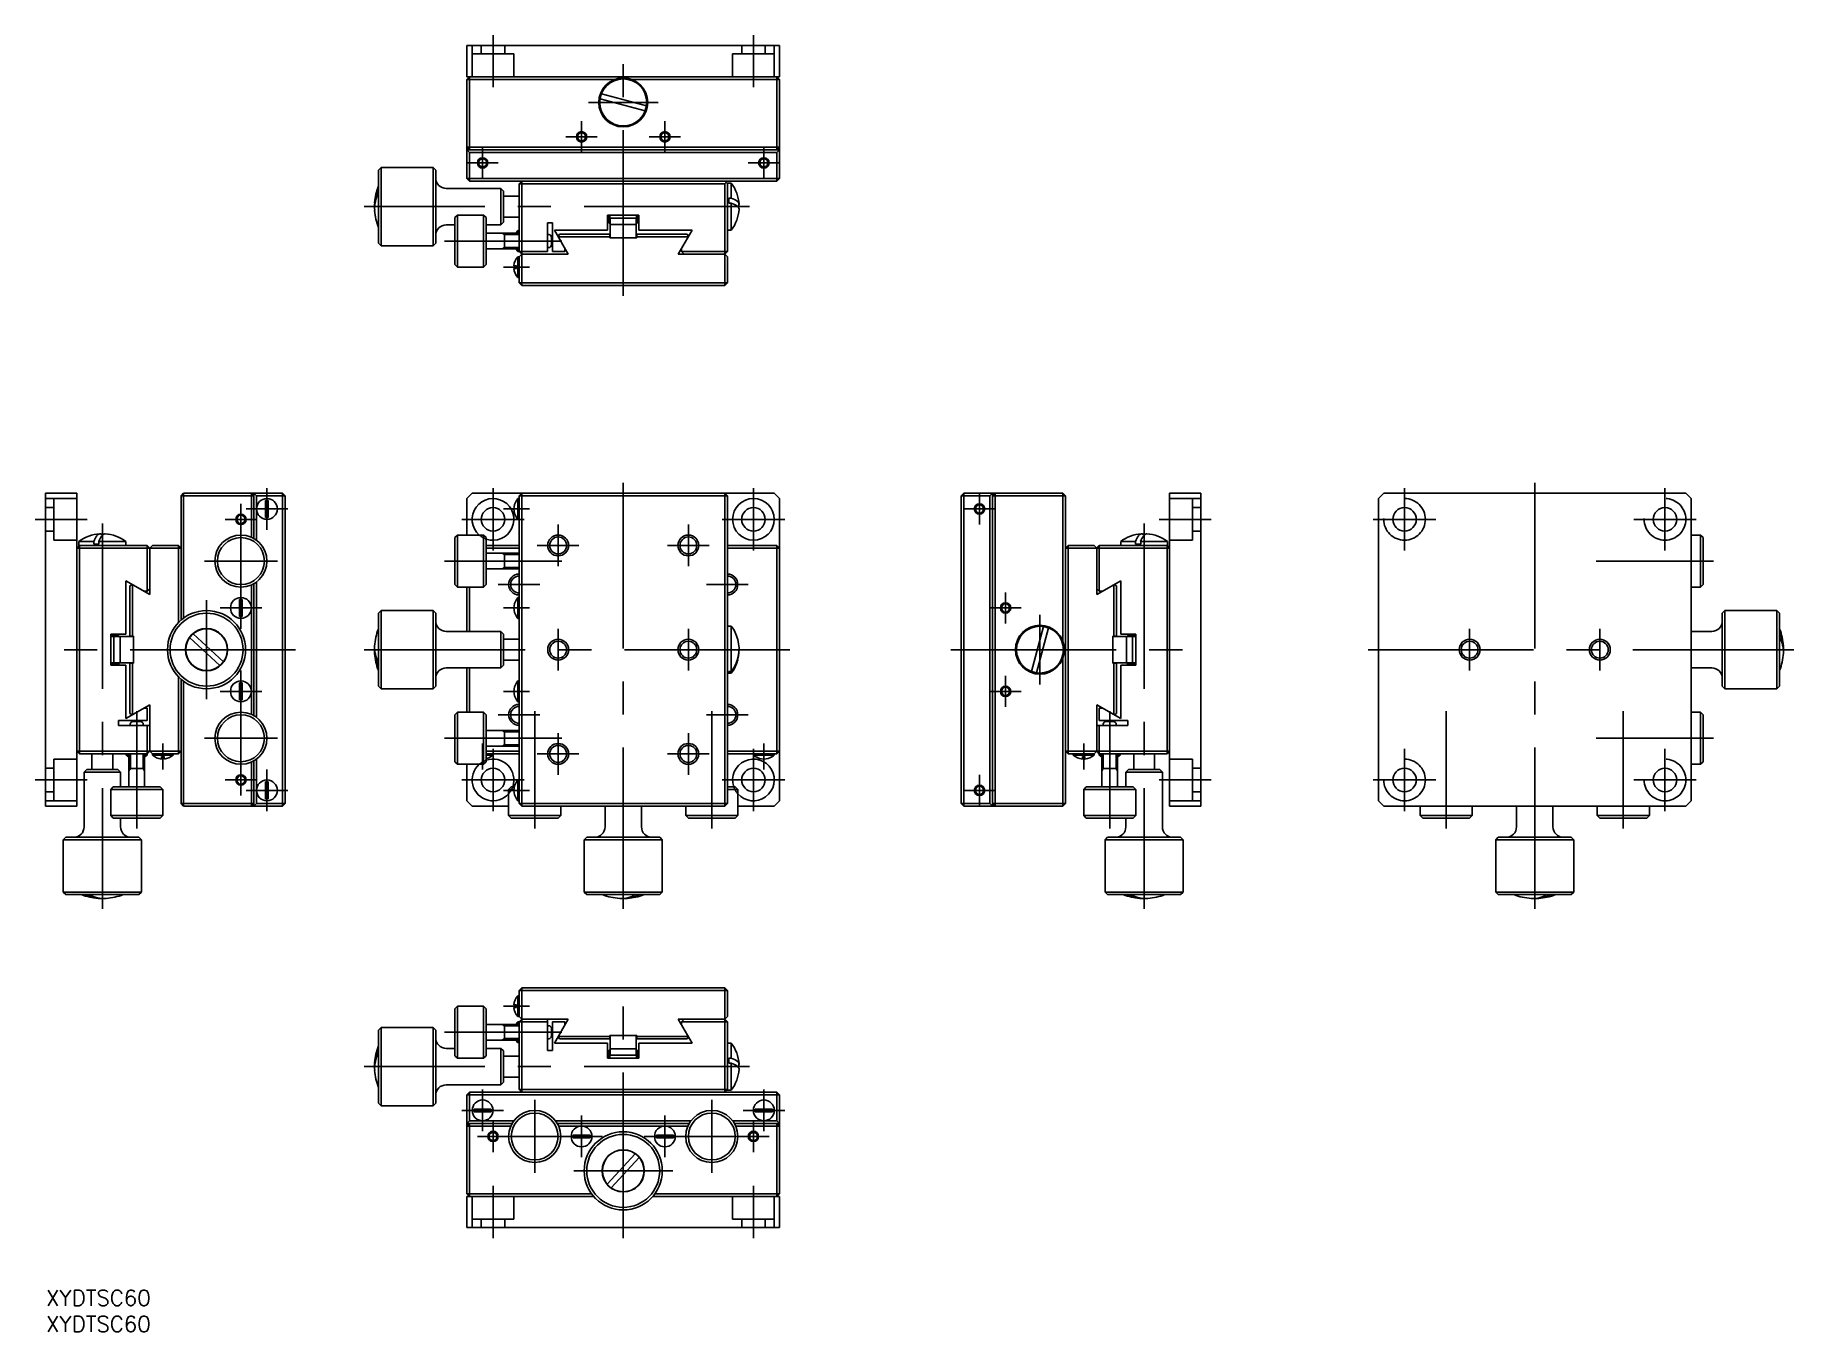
# Model space of a CAD drawing. Extents: x -113 to 225, y -20 to 229.
import ezdxf

# ---------------------------------------------------------------- set-up
doc = ezdxf.new("R2010")
doc.units = 0
doc.linetypes.add('CENTER', pattern=[50.8, 31.75, -6.35, 6.35, -6.35])
doc.linetypes.add('DASHED', pattern=[19.05, 12.7, -6.35])
doc.layers.get('0').update_dxf_attribs({"linetype": 'CONTINUOUS'})
doc.layers.add('CENTER', color=1, linetype='CENTER')
doc.styles.get("Standard").update_dxf_attribs({"font": 'txt.shx', "height": 3, "bigfont": 'bigfont.shx'})

msp = doc.modelspace()

# ---------------------------------------------------------------- linework, layer by layer
at = {"color": 7, "linetype": 'CONTINUOUS'}
for p, q in [((-30, 226.8), (-30, 220.8)), ((-30, 226.8), (30, 226.8)), ((-29, 220.8), (-29, 226.8)), ((29, 226.8), (29, 220.8)), ((30, 220.8), (30, 226.8)), ((-30, 220.8), (30, 220.8)), ((-29.5, 220.8), (-30, 220.3)), ((-30, 220.3), (-1.65, 220.3)), ((-30, 220.3), (-30, 201.3)), ((-29.5, 206.8), (-29.5, 220.8)), ((1.65, 220.3), (30, 220.3)), ((29.5, 220.8), (30, 220.3)), ((29.5, 220.8), (29.5, 206.8)), ((30, 201.3), (30, 220.3)), ((-4.45, 216.56), (4.19, 214.27)), ((4.45, 215.24), (-4.19, 217.53)), ((30, 207.3), (-30, 207.3)), ((-30, 207.3), (-29.5, 206.8)), ((-30, 206.8), (30, 206.8)), ((-29.5, 206.3), (-30, 206.8)), ((-29.5, 200.8), (-29.5, 206.3)), ((-29.5, 206.3), (29.5, 206.3)), ((29.5, 206.8), (30, 207.3)), ((29.5, 206.3), (30, 206.8)), ((29.5, 206.3), (29.5, 200.8)), ((-47, 202.9), (-46.5, 203.4)), ((-47, 188.9), (-47, 202.9)), ((-46.5, 203.4), (-46.5, 188.4)), ((-36.5, 203.4), (-46.5, 203.4)), ((-36.5, 188.4), (-36.5, 203.4)), ((-36, 202.9), (-36.5, 203.4)), ((-36, 202.9), (-36, 188.9)), ((-23.5, 199.4), (-34, 199.4)), ((-29.5, 200.8), (-30, 201.3)), ((30, 201.3), (-30, 201.3)), ((-29.5, 200.8), (29.5, 200.8)), ((-23.5, 192.4), (-23.5, 199.4)), ((-23, 198.9), (-23.5, 199.4)), ((-20, 200.3), (-19.5, 200.8)), ((-20, 200.3), (19.5, 200.3)), ((-20, 200.3), (-20, 187.3)), ((-19.5, 180.8), (-19.5, 200.8)), ((19.5, 200.8), (19.75, 200.55)), ((19.5, 200.3), (19.75, 200.55)), ((19.5, 200.3), (19.5, 180.8)), ((19.75, 200.55), (20, 200.3)), ((19.9, 200.4), (20.75, 200.4)), ((20, 187.3), (20, 200.3)), ((20.75, 197.53), (20.75, 200.4)), ((30, 201.3), (29.5, 200.8)), ((-23, 198.9), (-23, 192.9)), ((-20, 197.9), (-23, 197.9)), ((20.25, 197.53), (20.75, 197.53)), ((20.25, 197.53), (20.25, 196.56)), ((20.75, 196.56), (20.25, 196.56)), ((20.75, 191.4), (20.75, 196.56)), ((-32.3, 193.8), (-31.8, 194.3)), ((-32.3, 184.8), (-32.3, 193.8)), ((-31.8, 194.3), (-31.8, 184.3)), ((-26.8, 194.3), (-31.8, 194.3)), ((-26.8, 184.3), (-26.8, 194.3)), ((-26.3, 193.8), (-26.8, 194.3)), ((-26.3, 193.8), (-26.3, 184.8)), ((-23, 192.9), (-23.5, 192.4)), ((-20, 193.9), (-23, 193.9)), ((-14.56, 187.3), (-14.56, 192.8)), ((-14.56, 192.8), (-13.56, 192.8)), ((-13.56, 192.8), (-13.56, 187.3)), ((-3, 191.4), (-3, 194.3)), ((-3, 194.3), (3, 194.3)), ((-2.75, 192.9), (-3, 192.9)), ((-2.75, 194.3), (-2.75, 192.8)), ((-2.75, 192.8), (-2.55, 192.6)), ((-2.55, 194.3), (-2.55, 192.6)), ((-2.5, 192.6), (-2.55, 192.6)), ((-2.5, 189.9), (-2.5, 193.7)), ((2.5, 193.7), (-2.5, 193.7)), ((-2.5, 192.5), (2.5, 192.5)), ((2.5, 193.7), (2.5, 189.9)), ((2.55, 192.6), (2.5, 192.6)), ((2.55, 194.3), (2.55, 192.6)), ((2.75, 192.8), (2.55, 192.6)), ((2.75, 194.3), (2.75, 192.8)), ((3, 193.9), (2.75, 193.9)), ((3, 194.3), (3, 191.4)), ((-32.3, 192.4), (-34, 192.4)), ((-23.5, 192.4), (-26.3, 192.4)), ((-20, 190.8), (-26.3, 190.8)), ((-22.8, 190.8), (-22.8, 187.8)), ((-20.24, 191.3), (-20.24, 190.8)), ((-20, 191.3), (-20.24, 191.3)), ((-14.3, 190.55), (-14.56, 190.55)), ((-13.8, 190.05), (-13.8, 188.55)), ((-10.56, 186.8), (-13.21, 191.4)), ((-13.21, 191.4), (-3, 191.4)), ((-12.25, 190.6), (-12.5, 190.17)), ((-12.46, 190.1), (-2.6, 190.1)), ((-2.6, 190.6), (-12.25, 190.6)), ((-2.6, 190.1), (-2.6, 190.6)), ((-2.6, 190.1), (-2.6, 189.9)), ((-2.6, 189.9), (2.6, 189.9)), ((2.6, 190.6), (2.6, 190.1)), ((12.25, 190.6), (2.6, 190.6)), ((2.6, 189.9), (2.6, 190.1)), ((2.6, 190.1), (12.46, 190.1)), ((3, 191.4), (13.21, 191.4)), ((13.21, 191.4), (10.56, 186.8)), ((12.25, 190.6), (12.5, 190.17)), ((20, 191.4), (20.75, 191.4)), ((-47, 188.9), (-46.5, 188.4)), ((-36.5, 188.4), (-46.5, 188.4)), ((-36, 188.9), (-36.5, 188.4)), ((-20, 187.8), (-26.3, 187.8)), ((-20.24, 187.8), (-20.24, 187.3)), ((-14.56, 187.3), (-20.24, 187.3)), ((-20.24, 186.3), (-20.24, 182.3)), ((-20, 186.3), (-20.24, 186.3)), ((-20, 187.3), (-19.5, 186.8)), ((-19.5, 186.8), (-20, 186.3)), ((-20, 186.3), (-20, 181.3)), ((-19.5, 186.8), (-10.56, 186.8)), ((-14.3, 188.05), (-14.56, 188.05)), ((-11.2, 187.3), (-13.56, 187.3)), ((-11.2, 187.3), (-11.2, 187.92)), ((10.56, 186.8), (19.5, 186.8)), ((11.2, 187.92), (11.2, 187.3)), ((19.5, 187.3), (11.2, 187.3)), ((11.2, 187.3), (11.7, 186.8)), ((19.5, 187.3), (20, 187.3)), ((19.5, 186.8), (20, 187.3)), ((20, 186.3), (19.5, 186.8)), ((20, 181.3), (20, 186.3)), ((-32.3, 184.8), (-31.8, 184.3)), ((-26.8, 184.3), (-31.8, 184.3)), ((-26.3, 184.8), (-26.8, 184.3)), ((-20.5, 184.55), (-20.99, 184.55)), ((-20.99, 184.05), (-20.5, 184.05)), ((-20.5, 184.05), (-20.5, 184.55)), ((-20, 182.3), (-20.24, 182.3)), ((-19.5, 180.8), (-20, 181.3)), ((20, 181.3), (-20, 181.3)), ((-19.5, 180.8), (19.5, 180.8)), ((19.5, 180.8), (20, 181.3)), ((-104.9, 140.9), (-110.9, 140.9)), ((-110.9, 80.9), (-110.9, 140.9)), ((-110.9, 139.9), (-104.9, 139.9)), ((-104.9, 80.9), (-104.9, 140.9)), ((-84.9, 140.4), (-84.4, 140.9)), ((-84.9, 140.4), (-84.9, 116.58)), ((-84.9, 140.4), (-70.9, 140.4)), ((-84.4, 116.97), (-84.4, 140.9)), ((-65.4, 140.9), (-84.4, 140.9)), ((-71.4, 140.9), (-70.9, 140.4)), ((-71.4, 140.9), (-71.4, 132.48)), ((-70.9, 132.23), (-70.9, 140.9)), ((-70.9, 140.9), (-70.4, 140.4)), ((-70.4, 140.4), (-64.9, 140.4)), ((-70.4, 131.9), (-70.4, 140.4)), ((-68.65, 139.54), (-68.65, 136.26)), ((-68.15, 136.26), (-68.15, 139.54)), ((-65.4, 140.9), (-65.4, 80.9)), ((-64.9, 140.4), (-65.4, 140.9)), ((-64.9, 81.4), (-64.9, 140.4)), ((-30, 139.9), (-29, 140.9)), ((-30, 132.9), (-30, 139.9)), ((-29, 140.9), (29, 140.9)), ((-20.5, 139.54), (-20.5, 139.56)), ((-20.24, 139.9), (-20.24, 135.9)), ((-20, 139.9), (-20.24, 139.9)), ((-19.5, 140.9), (-20, 140.4)), ((-20, 140.4), (-20, 81.4)), ((-20, 140.4), (20, 140.4)), ((-19.5, 80.9), (-19.5, 140.9)), ((19.5, 140.9), (19.5, 80.9)), ((20, 140.4), (19.5, 140.9)), ((20, 81.4), (20, 140.4)), ((29, 140.9), (30, 139.9)), ((30, 139.9), (30, 81.9)), ((64.9, 140.4), (65.4, 140.9)), ((64.9, 140.4), (64.9, 81.4)), ((64.9, 140.4), (70.4, 140.4)), ((84.4, 140.9), (65.4, 140.9)), ((65.4, 80.9), (65.4, 140.9)), ((70.4, 140.4), (70.9, 140.9)), ((70.4, 140.4), (70.4, 81.4)), ((71.4, 140.9), (70.9, 140.4)), ((70.9, 140.9), (70.9, 80.9)), ((70.9, 140.4), (84.9, 140.4)), ((71.4, 80.9), (71.4, 140.9)), ((84.4, 140.9), (84.9, 140.4)), ((84.4, 140.9), (84.4, 112.55)), ((84.9, 81.4), (84.9, 140.4)), ((110.9, 140.9), (104.9, 140.9)), ((104.9, 140.9), (104.9, 80.9)), ((104.9, 139.9), (110.9, 139.9)), ((110.9, 140.9), (110.9, 80.9)), ((145, 139.9), (146, 140.9)), ((145, 139.9), (145, 81.9)), ((204, 140.9), (146, 140.9)), ((204, 140.9), (205, 139.9)), ((205, 81.9), (205, 139.9)), ((-20.5, 136.24), (-20.5, 136.26)), ((-20, 135.9), (-20.24, 135.9)), ((-32.3, 132.4), (-31.8, 132.9)), ((-32.3, 123.4), (-32.3, 132.4)), ((-31.8, 132.9), (-31.8, 122.9)), ((-26.8, 132.9), (-31.8, 132.9)), ((-26.8, 122.9), (-26.8, 132.9)), ((-26.3, 132.4), (-26.8, 132.9)), ((-26.3, 132.4), (-26.3, 123.4)), ((205, 132.9), (206.8, 132.9)), ((206.8, 122.9), (206.8, 132.9)), ((207.3, 132.4), (206.8, 132.9)), ((207.3, 132.4), (207.3, 123.4)), ((-104.9, 130.4), (-104.4, 130.9)), ((-104.9, 130.4), (-84.9, 130.4)), ((-101.63, 131.65), (-104.5, 131.65)), ((-104.5, 130.8), (-104.5, 131.65)), ((-104.4, 90.9), (-104.4, 130.9)), ((-91.4, 130.9), (-104.4, 130.9)), ((-101.63, 131.15), (-101.63, 131.65)), ((-101.63, 131.15), (-100.66, 131.15)), ((-100.66, 131.65), (-100.66, 131.15)), ((-95.5, 131.65), (-100.66, 131.65)), ((-95.5, 130.9), (-95.5, 131.65)), ((-91.4, 130.9), (-91.4, 122.1)), ((-90.9, 130.4), (-91.4, 130.9)), ((-90.4, 130.9), (-90.9, 130.4)), ((-90.9, 121.46), (-90.9, 130.4)), ((-85.4, 130.9), (-90.4, 130.9)), ((-84.9, 130.4), (-85.4, 130.9)), ((-85.4, 130.9), (-85.4, 116.1)), ((-20, 130.9), (-26.3, 130.9)), ((-26.3, 130.4), (-20, 130.4)), ((-20, 129.4), (-26.3, 129.4)), ((-22.8, 129.4), (-22.8, 126.4)), ((29.5, 130.9), (20, 130.9)), ((20, 130.4), (30, 130.4)), ((29.5, 130.9), (29.5, 90.9)), ((30, 130.4), (29.5, 130.9)), ((84.9, 130.4), (85.4, 130.9)), ((84.9, 130.4), (104.9, 130.4)), ((85.4, 90.9), (85.4, 130.9)), ((90.4, 130.9), (85.4, 130.9)), ((90.4, 130.9), (90.9, 130.4)), ((90.9, 130.4), (91.4, 130.9)), ((90.9, 130.4), (90.9, 121.46)), ((91.4, 122.1), (91.4, 130.9)), ((104.4, 130.9), (91.4, 130.9)), ((98.37, 131.65), (95.5, 131.65)), ((95.5, 130.9), (95.5, 131.65)), ((98.37, 131.15), (98.37, 131.65)), ((98.37, 131.15), (99.34, 131.15)), ((99.34, 131.65), (99.34, 131.15)), ((104.5, 131.65), (99.34, 131.65)), ((104.9, 130.4), (104.4, 130.9)), ((104.4, 130.9), (104.4, 90.9)), ((104.5, 130.8), (104.5, 131.65)), ((-20, 126.4), (-26.3, 126.4)), ((-95.5, 113.9), (-95.5, 124.11)), ((-95.5, 124.11), (-90.9, 121.46)), ((-94.7, 123.15), (-94.27, 123.4)), ((-94.7, 123.15), (-94.7, 113.5)), ((-94.2, 113.5), (-94.2, 123.36)), ((-92.02, 122.1), (-91.4, 122.1)), ((-91.4, 122.1), (-90.9, 122.6)), ((-71.4, 123.32), (-71.4, 98.48)), ((-70.9, 98.23), (-70.9, 123.57)), ((-70.4, 97.9), (-70.4, 123.9)), ((-32.3, 123.4), (-31.8, 122.9)), ((-26.8, 122.9), (-31.8, 122.9)), ((-30, 122.9), (-30, 114.4)), ((-29.5, 114.4), (-29.5, 122.9)), ((-26.3, 123.4), (-26.8, 122.9)), ((90.9, 121.46), (95.5, 124.11)), ((90.9, 122.6), (91.4, 122.1)), ((92.02, 122.1), (91.4, 122.1)), ((94.2, 123.36), (94.2, 113.5)), ((94.7, 123.15), (94.27, 123.4)), ((94.7, 113.5), (94.7, 123.15)), ((95.5, 124.11), (95.5, 113.9)), ((205, 122.9), (206.8, 122.9)), ((207.3, 123.4), (206.8, 122.9)), ((-73.65, 120.54), (-73.65, 117.26)), ((-73.15, 117.26), (-73.15, 120.54)), ((-47, 117.9), (-46.5, 118.4)), ((-46.5, 118.4), (-46.5, 103.4)), ((-36.5, 118.4), (-46.5, 118.4)), ((-36.5, 103.4), (-36.5, 118.4)), ((-36, 117.9), (-36.5, 118.4)), ((-20.5, 120.54), (-20.5, 120.56)), ((-20.24, 120.9), (-20.24, 116.9)), ((-20, 120.9), (-20.24, 120.9)), ((211, 117.9), (211.5, 118.4)), ((211.5, 118.4), (211.5, 103.4)), ((211.5, 118.4), (221.5, 118.4)), ((221.5, 103.4), (221.5, 118.4)), ((222, 117.9), (221.5, 118.4)), ((-47, 103.9), (-47, 117.9)), ((-36, 117.9), (-36, 103.9)), ((-20.5, 117.24), (-20.5, 117.26)), ((-20, 116.9), (-20.24, 116.9)), ((20, 115.4), (20.75, 115.4)), ((20.75, 106.71), (20.75, 115.4)), ((80.66, 115.35), (78.37, 106.71)), ((79.34, 106.45), (81.63, 115.09)), ((211, 103.9), (211, 117.9)), ((222, 117.9), (222, 103.9)), ((-98.4, 107.9), (-98.4, 113.9)), ((-98.4, 113.9), (-95.5, 113.9)), ((-98.4, 113.65), (-96.9, 113.65)), ((-98.4, 113.45), (-96.7, 113.45)), ((-98, 113.9), (-98, 113.65)), ((-97.8, 113.4), (-94, 113.4)), ((-97.8, 113.4), (-97.8, 108.4)), ((-96.9, 113.65), (-96.7, 113.45)), ((-96.7, 113.45), (-96.7, 113.4)), ((-96.6, 108.4), (-96.6, 113.4)), ((-94.7, 113.5), (-94, 113.5)), ((-94, 108.3), (-94, 113.5)), ((-83.26, 113.22), (-77.42, 107.84)), ((-76.74, 108.58), (-82.58, 113.96)), ((-23.5, 114.4), (-34, 114.4)), ((-23.5, 107.4), (-23.5, 114.4)), ((-23, 113.9), (-23.5, 114.4)), ((-23, 113.9), (-23, 107.9)), ((-20, 112.9), (-23, 112.9)), ((94, 113.5), (94, 108.3)), ((94, 113.5), (94.7, 113.5)), ((94, 113.4), (97.8, 113.4)), ((95.5, 113.9), (98.4, 113.9)), ((96.6, 113.4), (96.6, 108.4)), ((96.9, 113.65), (96.7, 113.45)), ((96.7, 113.45), (98.4, 113.45)), ((96.7, 113.45), (96.7, 113.4)), ((96.9, 113.65), (98.4, 113.65)), ((97.8, 108.4), (97.8, 113.4)), ((98, 113.9), (98, 113.65)), ((98.4, 107.9), (98.4, 113.9)), ((205, 114.4), (209, 114.4)), ((-98.4, 108.35), (-96.7, 108.35)), ((-98.4, 108.15), (-96.9, 108.15)), ((-94, 108.4), (-97.8, 108.4)), ((-97, 108.15), (-97, 107.9)), ((-96.9, 108.15), (-96.7, 108.35)), ((-96.7, 108.4), (-96.7, 108.35)), ((-94, 108.3), (-94.7, 108.3)), ((-94.7, 108.3), (-94.7, 98.65)), ((-94.2, 98.44), (-94.2, 108.3)), ((-20, 108.9), (-23, 108.9)), ((84.4, 109.25), (84.4, 80.9)), ((97.8, 108.4), (94, 108.4)), ((94.7, 108.3), (94, 108.3)), ((94.2, 108.3), (94.2, 98.44)), ((94.7, 98.65), (94.7, 108.3)), ((96.7, 108.4), (96.7, 108.35)), ((96.7, 108.35), (98.4, 108.35)), ((96.9, 108.15), (96.7, 108.35)), ((96.9, 108.15), (98.4, 108.15)), ((97, 108.15), (97, 107.9)), ((-95.5, 107.9), (-98.4, 107.9)), ((-95.5, 97.69), (-95.5, 107.9)), ((-85.4, 105.7), (-85.4, 90.9)), ((-84.9, 105.22), (-84.9, 81.4)), ((-84.4, 80.9), (-84.4, 104.83)), ((-23.5, 107.4), (-34, 107.4)), ((-30, 107.4), (-30, 98.9)), ((-29.5, 98.9), (-29.5, 107.4)), ((-23, 107.9), (-23.5, 107.4)), ((-20.24, 104.9), (-20.24, 100.9)), ((-20, 104.9), (-20.24, 104.9)), ((20, 106.4), (20.75, 106.4)), ((20.25, 106.71), (20.25, 106.45)), ((20.25, 106.71), (20.75, 106.71)), ((20.75, 106.45), (20.25, 106.45)), ((20.75, 106.4), (20.75, 106.45)), ((95.5, 107.9), (98.4, 107.9)), ((95.5, 107.9), (95.5, 97.69)), ((205, 107.4), (209, 107.4)), ((-73.65, 104.54), (-73.65, 101.26)), ((-73.15, 101.26), (-73.15, 104.54)), ((-47, 103.9), (-46.5, 103.4)), ((-36.5, 103.4), (-46.5, 103.4)), ((-36, 103.9), (-36.5, 103.4)), ((-20.5, 104.54), (-20.5, 104.56)), ((211, 103.9), (211.5, 103.4)), ((211.5, 103.4), (221.5, 103.4)), ((222, 103.9), (221.5, 103.4)), ((-90.9, 100.34), (-95.5, 97.69)), ((-94.7, 98.65), (-94.27, 98.4)), ((-91.4, 99.7), (-92.02, 99.7)), ((-91.4, 99.7), (-91.4, 97.34)), ((-90.9, 91.4), (-90.9, 100.34)), ((-32.3, 98.4), (-31.8, 98.9)), ((-32.3, 89.4), (-32.3, 98.4)), ((-31.8, 98.9), (-31.8, 88.9)), ((-26.8, 98.9), (-31.8, 98.9)), ((-26.8, 88.9), (-26.8, 98.9)), ((-26.3, 98.4), (-26.8, 98.9)), ((-26.3, 98.4), (-26.3, 89.4)), ((-20.5, 101.24), (-20.5, 101.26)), ((-20, 100.9), (-20.24, 100.9)), ((90.9, 100.34), (90.9, 91.4)), ((95.5, 97.69), (90.9, 100.34)), ((91.4, 99.7), (92.02, 99.7)), ((91.4, 97.34), (91.4, 99.7)), ((94.7, 98.65), (94.27, 98.4)), ((205, 98.9), (206.8, 98.9)), ((206.8, 88.9), (206.8, 98.9)), ((207.3, 98.4), (206.8, 98.9)), ((207.3, 98.4), (207.3, 89.4)), ((-96.9, 96.34), (-96.9, 97.34)), ((-96.9, 97.34), (-91.4, 97.34)), ((-90.9, 96.34), (-96.9, 96.34)), ((-94.65, 96.6), (-94.65, 96.34)), ((-94.15, 97.1), (-92.65, 97.1)), ((-92.15, 96.6), (-92.15, 96.34)), ((-91.4, 96.34), (-91.4, 90.66)), ((-20, 95.4), (-26.3, 95.4)), ((-22.8, 95.4), (-22.8, 92.4)), ((96.9, 96.34), (90.9, 96.34)), ((91.4, 97.34), (96.9, 97.34)), ((91.4, 90.66), (91.4, 96.34)), ((92.15, 96.6), (92.15, 96.34)), ((92.65, 97.1), (94.15, 97.1)), ((94.65, 96.6), (94.65, 96.34)), ((96.9, 97.34), (96.9, 96.34)), ((-104.4, 90.9), (-104.9, 91.4)), ((-84.9, 91.4), (-104.9, 91.4)), ((-91.4, 90.9), (-90.9, 91.4)), ((-90.9, 91.4), (-90.4, 90.9)), ((-84.9, 91.4), (-85.4, 90.9)), ((-20, 92.4), (-26.3, 92.4)), ((-20, 91.4), (-26.3, 91.4)), ((30, 91.4), (20, 91.4)), ((29.5, 90.9), (30, 91.4)), ((104.9, 91.4), (84.9, 91.4)), ((85.4, 90.9), (84.9, 91.4)), ((90.9, 91.4), (90.4, 90.9)), ((91.4, 90.9), (90.9, 91.4)), ((104.9, 91.4), (104.4, 90.9)), ((-104.4, 90.9), (-91.4, 90.9)), ((-103, 87.9), (-103.5, 87.4)), ((-103, 87.9), (-97, 87.9)), ((-102, 90.9), (-102, 87.9)), ((-98, 90.9), (-98, 87.9)), ((-97, 87.9), (-96.5, 87.4)), ((-95.4, 90.9), (-95.4, 90.66)), ((-95.4, 90.66), (-94.9, 90.66)), ((-94.9, 90.9), (-94.9, 84.6)), ((-94.9, 88.1), (-91.9, 88.1)), ((-91.9, 90.9), (-91.9, 84.6)), ((-91.9, 90.66), (-91.4, 90.66)), ((-90.4, 90.9), (-85.4, 90.9)), ((-90.4, 90.9), (-90.4, 90.66)), ((-90.4, 90.66), (-86.4, 90.66)), ((-88.65, 90.4), (-88.65, 89.91)), ((-88.15, 90.4), (-88.65, 90.4)), ((-88.15, 89.91), (-88.15, 90.4)), ((-86.4, 90.9), (-86.4, 90.66)), ((-71.4, 89.32), (-71.4, 80.9)), ((-70.9, 80.9), (-70.9, 89.57)), ((-70.4, 81.4), (-70.4, 89.9)), ((-32.3, 89.4), (-31.8, 88.9)), ((-26.8, 88.9), (-31.8, 88.9)), ((-30, 81.9), (-30, 88.9)), ((-26.3, 89.4), (-26.8, 88.9)), ((-26.3, 90.9), (-20, 90.9)), ((-26.3, 90.66), (-25, 90.66)), ((-25.34, 90.4), (-25.36, 90.4)), ((-25, 90.9), (-25, 90.66)), ((20, 90.9), (29.5, 90.9)), ((25, 90.9), (25, 90.66)), ((25, 90.66), (29, 90.66)), ((25.36, 90.4), (25.34, 90.4)), ((28.66, 90.4), (28.64, 90.4)), ((29, 90.9), (29, 90.66)), ((85.4, 90.9), (90.4, 90.9)), ((86.4, 90.9), (86.4, 90.66)), ((86.4, 90.66), (90.4, 90.66)), ((88.15, 90.4), (88.15, 89.91)), ((88.65, 90.4), (88.15, 90.4)), ((88.65, 89.91), (88.65, 90.4)), ((90.4, 90.9), (90.4, 90.66)), ((91.4, 90.9), (104.4, 90.9)), ((91.4, 90.66), (91.9, 90.66)), ((91.9, 90.9), (91.9, 84.6)), ((91.9, 88.1), (94.9, 88.1)), ((94.9, 90.9), (94.9, 84.6)), ((94.9, 90.66), (95.4, 90.66)), ((95.4, 90.9), (95.4, 90.66)), ((97, 87.9), (96.5, 87.4)), ((97, 87.9), (103, 87.9)), ((98, 90.9), (98, 87.9)), ((102, 90.9), (102, 87.9)), ((103, 87.9), (103.5, 87.4)), ((205, 88.9), (206.8, 88.9)), ((207.3, 89.4), (206.8, 88.9)), ((-96.5, 87.4), (-103.5, 87.4)), ((-103.5, 87.4), (-103.5, 76.9)), ((-97.9, 84.6), (-98.4, 84.1)), ((-97.9, 84.6), (-88.9, 84.6)), ((-96.5, 87.4), (-96.5, 84.6)), ((-88.9, 84.6), (-88.4, 84.1)), ((-68.65, 85.54), (-68.65, 82.26)), ((-68.15, 82.26), (-68.15, 85.54)), ((-21.5, 84.6), (-22, 84.1)), ((-21.5, 84.6), (-20.91, 84.6)), ((-20.5, 85.54), (-20.5, 85.56)), ((-20.24, 85.9), (-20.24, 81.9)), ((-20, 85.9), (-20.24, 85.9)), ((20, 84.6), (21.5, 84.6)), ((21.5, 84.6), (22, 84.1)), ((88.9, 84.6), (88.4, 84.1)), ((88.9, 84.6), (97.9, 84.6)), ((103.5, 87.4), (96.5, 87.4)), ((96.5, 87.4), (96.5, 84.6)), ((97.9, 84.6), (98.4, 84.1)), ((103.5, 87.4), (103.5, 76.9)), ((-104.9, 81.9), (-110.9, 81.9)), ((-88.4, 84.1), (-98.4, 84.1)), ((-98.4, 84.1), (-98.4, 79.1)), ((-88.4, 84.1), (-88.4, 79.1)), ((-84.9, 81.4), (-84.4, 80.9)), ((-70.9, 81.4), (-84.9, 81.4)), ((-71.4, 80.9), (-70.9, 81.4)), ((-70.9, 80.9), (-70.4, 81.4)), ((-64.9, 81.4), (-70.4, 81.4)), ((-65.4, 80.9), (-64.9, 81.4)), ((-29, 80.9), (-30, 81.9)), ((-20.98, 84.1), (-22, 84.1)), ((-22, 84.1), (-22, 79.1)), ((-20.5, 82.24), (-20.5, 82.26)), ((-20, 81.9), (-20.24, 81.9)), ((20, 81.4), (-20, 81.4)), ((-20, 81.4), (-19.5, 80.9)), ((19.5, 80.9), (20, 81.4)), ((22, 84.1), (20, 84.1)), ((22, 84.1), (22, 79.1)), ((30, 81.9), (29, 80.9)), ((64.9, 81.4), (65.4, 80.9)), ((70.4, 81.4), (64.9, 81.4)), ((70.4, 81.4), (70.9, 80.9)), ((84.9, 81.4), (70.9, 81.4)), ((70.9, 81.4), (71.4, 80.9)), ((84.9, 81.4), (84.4, 80.9)), ((98.4, 84.1), (88.4, 84.1)), ((88.4, 84.1), (88.4, 79.1)), ((98.4, 84.1), (98.4, 79.1)), ((110.9, 81.9), (104.9, 81.9)), ((146, 80.9), (145, 81.9)), ((205, 81.9), (204, 80.9)), ((-110.9, 80.9), (-104.9, 80.9)), ((-98.4, 79.1), (-88.4, 79.1)), ((-97.9, 78.6), (-98.4, 79.1)), ((-88.9, 78.6), (-97.9, 78.6)), ((-96.5, 78.6), (-96.5, 76.9)), ((-88.9, 78.6), (-88.4, 79.1)), ((-84.4, 80.9), (-65.4, 80.9)), ((-22, 80.9), (-29, 80.9)), ((-22, 79.1), (-12, 79.1)), ((-21.5, 78.6), (-22, 79.1)), ((-12.5, 78.6), (-21.5, 78.6)), ((-19.5, 80.9), (19.5, 80.9)), ((-12.5, 78.6), (-12, 79.1)), ((-12, 80.9), (-12, 79.1)), ((-3.5, 80.9), (-3.5, 76.9)), ((3.5, 80.9), (3.5, 76.9)), ((12, 80.9), (12, 79.1)), ((12, 79.1), (22, 79.1)), ((12.5, 78.6), (12, 79.1)), ((21.5, 78.6), (12.5, 78.6)), ((21.5, 78.6), (22, 79.1)), ((29, 80.9), (22, 80.9)), ((65.4, 80.9), (84.4, 80.9)), ((88.4, 79.1), (98.4, 79.1)), ((88.9, 78.6), (88.4, 79.1)), ((97.9, 78.6), (88.9, 78.6)), ((96.5, 78.6), (96.5, 76.9)), ((97.9, 78.6), (98.4, 79.1)), ((104.9, 80.9), (110.9, 80.9)), ((146, 80.9), (204, 80.9)), ((153, 80.9), (153, 79.1)), ((153, 79.1), (163, 79.1)), ((153.5, 78.6), (153, 79.1)), ((162.5, 78.6), (153.5, 78.6)), ((162.5, 78.6), (163, 79.1)), ((163, 80.9), (163, 79.1)), ((171.5, 80.9), (171.5, 76.9)), ((178.5, 80.9), (178.5, 76.9)), ((187, 80.9), (187, 79.1)), ((187, 79.1), (197, 79.1)), ((187.5, 78.6), (187, 79.1)), ((196.5, 78.6), (187.5, 78.6)), ((196.5, 78.6), (197, 79.1)), ((197, 80.9), (197, 79.1)), ((-107, 74.9), (-107.5, 74.4)), ((-92.5, 74.4), (-107.5, 74.4)), ((-107.5, 74.4), (-107.5, 64.4)), ((-107, 74.9), (-93, 74.9)), ((-93, 74.9), (-92.5, 74.4)), ((-92.5, 74.4), (-92.5, 64.4)), ((-7, 74.9), (-7.5, 74.4)), ((7.5, 74.4), (-7.5, 74.4)), ((-7.5, 74.4), (-7.5, 64.4)), ((-7, 74.9), (7, 74.9)), ((7, 74.9), (7.5, 74.4)), ((7.5, 74.4), (7.5, 64.4)), ((93, 74.9), (92.5, 74.4)), ((107.5, 74.4), (92.5, 74.4)), ((92.5, 74.4), (92.5, 64.4)), ((93, 74.9), (107, 74.9)), ((107, 74.9), (107.5, 74.4)), ((107.5, 74.4), (107.5, 64.4)), ((168, 74.9), (167.5, 74.4)), ((182.5, 74.4), (167.5, 74.4)), ((167.5, 74.4), (167.5, 64.4)), ((168, 74.9), (182, 74.9)), ((182, 74.9), (182.5, 74.4)), ((182.5, 74.4), (182.5, 64.4)), ((-107.5, 64.4), (-92.5, 64.4)), ((-107, 63.9), (-107.5, 64.4)), ((-93, 63.9), (-92.5, 64.4)), ((-7.5, 64.4), (7.5, 64.4)), ((-7, 63.9), (-7.5, 64.4)), ((7, 63.9), (7.5, 64.4)), ((92.5, 64.4), (107.5, 64.4)), ((93, 63.9), (92.5, 64.4)), ((107, 63.9), (107.5, 64.4)), ((167.5, 64.4), (182.5, 64.4)), ((168, 63.9), (167.5, 64.4)), ((182, 63.9), (182.5, 64.4)), ((-93, 63.9), (-107, 63.9)), ((7, 63.9), (-7, 63.9)), ((107, 63.9), (93, 63.9)), ((182, 63.9), (168, 63.9)), ((-20.24, 44.5), (-20.24, 40.5)), ((-20, 44.5), (-20.24, 44.5)), ((-20, 45.5), (-19.5, 46)), ((-20, 45.5), (20, 45.5)), ((-20, 45.5), (-20, 40.5)), ((-19.5, 26), (-19.5, 46)), ((19.5, 46), (-19.5, 46)), ((19.5, 46), (19.5, 26)), ((19.5, 46), (20, 45.5)), ((20, 40.5), (20, 45.5)), ((-32.3, 42), (-31.8, 42.5)), ((-32.3, 33), (-32.3, 42)), ((-31.8, 42.5), (-31.8, 32.5)), ((-26.8, 42.5), (-31.8, 42.5)), ((-26.8, 32.5), (-26.8, 42.5)), ((-26.3, 42), (-26.8, 42.5)), ((-26.3, 42), (-26.3, 33)), ((-20.5, 42.75), (-20.99, 42.75)), ((-20.99, 42.25), (-20.5, 42.25)), ((-20.5, 42.25), (-20.5, 42.75)), ((-47, 37.9), (-46.5, 38.4)), ((-47, 23.9), (-47, 37.9)), ((-46.5, 38.4), (-46.5, 23.4)), ((-36.5, 38.4), (-46.5, 38.4)), ((-36.5, 23.4), (-36.5, 38.4)), ((-36, 37.9), (-36.5, 38.4)), ((-36, 37.9), (-36, 23.9)), ((-20, 39), (-26.3, 39)), ((-22.8, 39), (-22.8, 36)), ((-20, 40.5), (-20.24, 40.5)), ((-20.24, 39.5), (-14.56, 39.5)), ((-20.24, 39.5), (-20.24, 39)), ((-19.5, 40), (-20, 40.5)), ((-20, 39.5), (-19.5, 40)), ((-20, 39.5), (-20, 26.5)), ((-10.56, 40), (-19.5, 40)), ((-14.56, 34), (-14.56, 40)), ((-14.3, 38.75), (-14.56, 38.75)), ((-13.8, 38.25), (-13.8, 36.75)), ((-13.56, 39.5), (-11.2, 39.5)), ((-13.56, 39.5), (-13.56, 34)), ((-13.21, 35.4), (-10.56, 40)), ((-11.2, 39.5), (-11.2, 38.88)), ((10.56, 40), (13.21, 35.4)), ((19.5, 40), (10.56, 40)), ((11.7, 40), (11.2, 39.5)), ((11.2, 39.5), (20, 39.5)), ((11.2, 38.88), (11.2, 39.5)), ((20, 40.5), (19.5, 40)), ((19.5, 40), (20, 39.5)), ((20, 26.5), (20, 39.5)), ((-32.3, 34.4), (-34, 34.4)), ((-20, 36), (-26.3, 36)), ((-23.5, 34.4), (-26.3, 34.4)), ((-23.5, 27.4), (-23.5, 34.4)), ((-23, 33.9), (-23.5, 34.4)), ((-23, 33.9), (-23, 27.9)), ((-20.24, 36), (-20.24, 35.5)), ((-20, 35.5), (-20.24, 35.5)), ((-14.3, 36.25), (-14.56, 36.25)), ((-13.56, 34), (-14.56, 34)), ((-3, 35.4), (-13.21, 35.4)), ((-12.25, 36.2), (-12.5, 36.63)), ((-2.6, 36.7), (-12.46, 36.7)), ((-12.25, 36.2), (-2.6, 36.2)), ((-3, 35.4), (-3, 32.5)), ((-2.75, 33.9), (-3, 33.9)), ((-2.75, 34), (-2.55, 34.2)), ((-2.75, 34), (-2.75, 32.5)), ((2.6, 36.9), (-2.6, 36.9)), ((-2.6, 36.2), (-2.6, 36.9)), ((-2.55, 34.2), (-2.55, 32.5)), ((-2.5, 34.2), (-2.55, 34.2)), ((-2.5, 33.1), (-2.5, 36.9)), ((2.5, 34.3), (-2.5, 34.3)), ((2.5, 36.9), (2.5, 33.1)), ((2.55, 34.2), (2.5, 34.2)), ((2.55, 34.2), (2.55, 32.5)), ((2.75, 34), (2.55, 34.2)), ((2.6, 36.9), (2.6, 36.2)), ((12.46, 36.7), (2.6, 36.7)), ((2.6, 36.2), (12.25, 36.2)), ((2.75, 34), (2.75, 32.5)), ((3, 35.4), (3, 32.5)), ((13.21, 35.4), (3, 35.4)), ((12.25, 36.2), (12.5, 36.63)), ((20, 35.4), (20.75, 35.4)), ((20.75, 32.53), (20.75, 35.4)), ((-32.3, 33), (-31.8, 32.5)), ((-26.8, 32.5), (-31.8, 32.5)), ((-26.3, 33), (-26.8, 32.5)), ((-20, 32.9), (-23, 32.9)), ((-3, 32.5), (3, 32.5)), ((-2.5, 33.1), (2.5, 33.1)), ((3, 32.9), (2.75, 32.9)), ((20.25, 32.53), (20.25, 31.56)), ((20.25, 32.53), (20.75, 32.53)), ((20.75, 31.56), (20.25, 31.56)), ((20.75, 26.4), (20.75, 31.56)), ((-23.5, 27.4), (-34, 27.4)), ((-23, 27.9), (-23.5, 27.4)), ((-20, 28.9), (-23, 28.9)), ((-47, 23.9), (-46.5, 23.4)), ((-36, 23.9), (-36.5, 23.4)), ((-29.5, 26), (-30, 25.5)), ((-30, 25.5), (-30, 6.5)), ((-30, 25.5), (30, 25.5)), ((29.5, 26), (-29.5, 26)), ((-29.5, 20.5), (-29.5, 26)), ((-19.5, 26), (-20, 26.5)), ((20, 26.5), (-20, 26.5)), ((20, 26.5), (19.5, 26)), ((19.9, 26.4), (20.75, 26.4)), ((30, 25.5), (29.5, 26)), ((29.5, 26), (29.5, 20.5)), ((30, 6.5), (30, 25.5)), ((-36.5, 23.4), (-46.5, 23.4)), ((-30, 20), (-29.5, 20.5)), ((-21, 20.5), (-29.5, 20.5)), ((-25.36, 22.75), (-28.64, 22.75)), ((-28.64, 22.25), (-25.36, 22.25)), ((13, 20.5), (-13, 20.5)), ((29.5, 20.5), (21, 20.5)), ((28.64, 22.75), (25.36, 22.75)), ((25.36, 22.25), (28.64, 22.25)), ((30, 20), (29.5, 20.5)), ((-30, 19.5), (-29.5, 20)), ((-21.33, 20), (-30, 20)), ((-30, 19.5), (-21.58, 19.5)), ((-29.5, 6), (-29.5, 20)), ((12.67, 20), (-12.67, 20)), ((-12.42, 19.5), (12.42, 19.5)), ((-6.36, 17.75), (-9.64, 17.75)), ((-9.64, 17.25), (-6.36, 17.25)), ((9.64, 17.75), (6.36, 17.75)), ((6.36, 17.25), (9.64, 17.25)), ((30, 20), (21.33, 20)), ((21.58, 19.5), (30, 19.5)), ((30, 19.5), (29.5, 20)), ((29.5, 20), (29.5, 6)), ((2.32, 14.16), (-3.06, 8.32)), ((-2.32, 7.64), (3.06, 13.48)), ((-6.07, 6.5), (-30, 6.5)), ((-29.5, 6), (-30, 6.5)), ((-30, 6), (-30, 0)), ((-5.68, 6), (-30, 6)), ((-29, 0), (-29, 6)), ((30, 6), (5.68, 6)), ((30, 6.5), (6.07, 6.5)), ((29, 6), (29, 0)), ((30, 6.5), (29.5, 6)), ((30, 0), (30, 6)), ((30, 0), (-30, 0))]:
    msp.add_line(p, q, dxfattribs=at)
at = {"color": 3, "linetype": 'DASHED'}
for p, q in [((-27.25, 226.8), (-27.25, 225.2)), ((-22.75, 226.8), (-22.75, 225.2)), ((22.75, 226.8), (22.75, 225.2)), ((27.25, 226.8), (27.25, 225.2)), ((-21, 225.2), (-29, 225.2)), ((-21, 225.2), (-21, 220.8)), ((21, 225.2), (21, 220.8)), ((21, 225.2), (29, 225.2)), ((-109.3, 139.9), (-109.3, 131.9)), ((109.3, 139.9), (109.3, 131.9)), ((-110.9, 138.15), (-109.3, 138.15)), ((110.9, 138.15), (109.3, 138.15)), ((-110.9, 133.65), (-109.3, 133.65)), ((-104.9, 131.9), (-109.3, 131.9)), ((104.9, 131.9), (109.3, 131.9)), ((110.9, 133.65), (109.3, 133.65)), ((-110.9, 88.15), (-109.3, 88.15)), ((-104.9, 89.9), (-109.3, 89.9)), ((-109.3, 81.9), (-109.3, 89.9)), ((104.9, 89.9), (109.3, 89.9)), ((109.3, 81.9), (109.3, 89.9)), ((110.9, 88.15), (109.3, 88.15)), ((-110.9, 83.65), (-109.3, 83.65)), ((110.9, 83.65), (109.3, 83.65)), ((-21, 1.6), (-21, 6)), ((21, 1.6), (21, 6)), ((-21, 1.6), (-29, 1.6)), ((-27.25, 0), (-27.25, 1.6)), ((-22.75, 0), (-22.75, 1.6)), ((21, 1.6), (29, 1.6)), ((22.75, 0), (22.75, 1.6)), ((27.25, 0), (27.25, 1.6))]:
    msp.add_line(p, q, dxfattribs=at)
at = {"color": 3, "linetype": 'CONTINUOUS'}
for p, q in [((-22.8, 190.53), (-23.27, 190.8)), ((-22.8, 190.53), (-20, 190.53)), ((-22.8, 188.07), (-23.27, 187.8)), ((-22.8, 188.07), (-20, 188.07)), ((-22.8, 129.13), (-23.27, 129.4)), ((-22.8, 129.13), (-20, 129.13)), ((-22.8, 126.67), (-23.27, 126.4)), ((-22.8, 126.67), (-20, 126.67)), ((-22.8, 95.13), (-23.27, 95.4)), ((-22.8, 95.13), (-20, 95.13)), ((-22.8, 92.67), (-23.27, 92.4)), ((-22.8, 92.67), (-20, 92.67)), ((-94.63, 88.1), (-94.9, 87.63)), ((-94.63, 88.1), (-94.63, 90.9)), ((-92.17, 88.1), (-92.17, 90.9)), ((-92.17, 88.1), (-91.9, 87.63)), ((92.17, 88.1), (91.9, 87.63)), ((92.17, 88.1), (92.17, 90.9)), ((94.63, 88.1), (94.63, 90.9)), ((94.63, 88.1), (94.9, 87.63)), ((-22.8, 38.73), (-23.27, 39)), ((-22.8, 38.73), (-20, 38.73)), ((-22.8, 36.27), (-23.27, 36)), ((-22.8, 36.27), (-20, 36.27))]:
    msp.add_line(p, q, dxfattribs=at)
at = {"color": 7, "linetype": 'CONTINUOUS'}
for centre, radius in [((0, 215.9), 4.7), ((0, 215.9), 4.5), ((-8, 209.3), 0.783), ((8, 209.3), 0.783), ((-27, 204.3), 0.783), ((27, 204.3), 0.783), ((-68.4, 137.9), 2), ((25, 135.9), 4), ((68.4, 137.9), 0.783), ((-73.4, 135.9), 0.783), ((-25, 135.9), 2.25), ((25, 135.9), 2.25), ((150, 135.9), 2.25), ((200, 135.9), 2.25), ((-73.4, 127.9), 5), ((-73.4, 127.9), 4.5), ((-12.5, 130.9), 1.62), ((12.5, 130.9), 1.62), ((-80, 110.9), 7.5), ((-73.4, 118.9), 2), ((73.4, 118.9), 0.783), ((-80, 110.9), 7), ((-80, 110.9), 4.05), ((-80, 110.9), 4), ((80, 110.9), 4.7), ((80, 110.9), 4.5), ((-12.5, 110.9), 1.62), ((12.5, 110.9), 1.62), ((162.5, 110.9), 1.62), ((187.5, 110.9), 1.62), ((-73.4, 102.9), 2), ((73.4, 102.9), 0.783), ((-73.4, 93.9), 5), ((-73.4, 93.9), 4.5), ((-12.5, 90.9), 1.62), ((12.5, 90.9), 1.62), ((-25, 85.9), 2.25), ((25, 85.9), 2.25), ((150, 85.9), 2.25), ((200, 85.9), 2.25), ((-73.4, 85.9), 0.783), ((-68.4, 83.9), 2), ((68.4, 83.9), 0.783), ((-27, 22.5), 2), ((27, 22.5), 2), ((-17, 17.5), 5), ((-17, 17.5), 4.5), ((17, 17.5), 5), ((17, 17.5), 4.5), ((-25, 17.5), 0.783), ((-8, 17.5), 2), ((0, 10.9), 7.5), ((0, 10.9), 7), ((8, 17.5), 2), ((25, 17.5), 0.783), ((0, 10.9), 4.05), ((0, 10.9), 4)]:
    msp.add_circle(centre, radius, dxfattribs=at)
at = {"color": 3, "linetype": 'CONTINUOUS'}
for centre, radius in [((-8, 209.3), 1), ((8, 209.3), 1), ((-27, 204.3), 1), ((27, 204.3), 1), ((68.4, 137.9), 1), ((-73.4, 135.9), 1), ((-12.5, 130.9), 2), ((12.5, 130.9), 2), ((73.4, 118.9), 1), ((-12.5, 110.9), 2), ((12.5, 110.9), 2), ((162.5, 110.9), 2), ((187.5, 110.9), 2), ((73.4, 102.9), 1), ((-12.5, 90.9), 2), ((12.5, 90.9), 2), ((-73.4, 85.9), 1), ((68.4, 83.9), 1), ((-25, 17.5), 1), ((25, 17.5), 1)]:
    msp.add_circle(centre, radius, dxfattribs=at)
at = {"color": 3, "linetype": 'DASHED'}
for centre in [(150, 135.9), (200, 135.9), (150, 85.9), (200, 85.9)]:
    msp.add_circle(centre, 4, dxfattribs=at)
at = {"color": 7, "linetype": 'CONTINUOUS'}
for centre, radius, start, end in [((0, 215.9), 4.7, 69.418, 110.582), ((-36.71, 195.9), 11.04, 158.7573, 176.1706), ((-34, 201.4), 2, 180, 270), ((14.75, 195.9), 7.5, 3.955, 36.8699), ((-41.53, 196.22), 6.21, 151.7925, 183.1367), ((-41.53, 195.54), 6.2, 151.7798, 183.5311), ((19.57, 193.76), 3.95, 54.3604, 72.6767), ((19.57, 192.79), 3.95, 54.3604, 72.6767), ((21.4, 196.27), 0.85, 10.1046, 55.5469), ((21.4, 195.3), 0.85, 10.1046, 55.5469), ((21.56, 196.41), 0.67, 309.9297, 0.2735), ((-36.71, 195.9), 11.04, 183.8294, 201.2427), ((14.75, 195.9), 7.5, 323.1301, 356.045), ((21.74, 195.42), 0.492, 356.0406, 3.9594), ((-34, 190.4), 2, 90, 180), ((-18, 189.3), 3, 138.1897, 150), ((-14.3, 190.05), 0.5, 0, 90), ((-18, 184.3), 3, 138.1897, 175.2198), ((-18, 189.3), 3, 210, 221.8103), ((-14.3, 188.55), 0.5, 270, 0), ((-18, 184.3), 3, 184.7802, 221.8103), ((-68.4, 137.9), 1.66, 81.3293, 98.6707), ((-25, 135.9), 4, 251.0344, 228.5904), ((-18, 137.9), 2.99, 146.7454, 213.2546), ((-18, 137.9), 3, 138.1897, 146.4427), ((-68.4, 137.9), 1.66, 261.3293, 278.6707), ((-18, 137.9), 3, 213.5573, 221.8103), ((-100, 125.65), 7.5, 93.955, 126.8699), ((-97.86, 130.47), 3.95, 144.3604, 162.6767), ((-100.37, 132.3), 0.85, 100.1046, 145.5469), ((-96.89, 130.47), 3.95, 144.3604, 162.6767), ((-100.51, 132.46), 0.67, 39.9297, 90.2735), ((-99.4, 132.3), 0.85, 100.1046, 145.5469), ((-99.52, 132.64), 0.492, 86.0406, 93.9594), ((-100, 125.65), 7.5, 53.1301, 86.045), ((100, 125.65), 7.5, 93.955, 126.8699), ((102.14, 130.47), 3.95, 144.3604, 162.6767), ((99.63, 132.3), 0.85, 100.1046, 145.5469), ((103.11, 130.47), 3.95, 144.3604, 162.6767), ((99.49, 132.46), 0.67, 39.9297, 90.2735), ((100.6, 132.3), 0.85, 100.1046, 145.5469), ((100.48, 132.64), 0.492, 86.0406, 93.9594), ((100, 125.65), 7.5, 53.1301, 86.045), ((-20, 123.4), 1.62, 90, 270), ((20, 123.4), 1.62, 270, 90), ((-73.4, 118.9), 1.66, 81.3293, 98.6707), ((-18, 118.9), 2.99, 146.7454, 213.2546), ((-18, 118.9), 3, 138.1897, 146.4427), ((-73.4, 118.9), 1.66, 261.3293, 278.6707), ((-36.71, 110.9), 11.04, 158.7573, 176.467), ((-34, 116.4), 2, 180, 270), ((-18, 118.9), 3, 213.5573, 221.8103), ((14.75, 110.9), 7.5, 15.0709, 36.8699), ((209, 116.4), 2, 270, 0), ((211.71, 110.9), 11.04, 3.533, 21.2427), ((-42.37, 111.29), 5.37, 176.9112, 210.3739), ((15.19, 111.03), 7.04, 322.1384, 15.0064), ((217.38, 111.25), 5.36, 356.0762, 30.3925), ((217.37, 110.51), 5.37, 356.9112, 30.3739), ((-42.38, 110.55), 5.36, 176.0762, 210.3925), ((-36.71, 110.9), 11.04, 183.533, 201.2427), ((15.17, 110.78), 7.06, 322.1968, 0.9936), ((14.75, 110.9), 7.5, 323.1301, 344.9291), ((211.71, 110.9), 11.04, 338.7573, 356.467), ((-34, 105.4), 2, 90, 180), ((-18, 102.9), 3, 138.1897, 146.4427), ((209, 105.4), 2, 0, 90), ((-73.4, 102.9), 1.66, 81.3293, 98.6707), ((-18, 102.9), 2.99, 146.7454, 213.2546), ((-73.4, 102.9), 1.66, 261.3293, 278.6707), ((-20, 98.4), 1.62, 90, 270), ((-18, 102.9), 3, 213.5573, 221.8103), ((20, 98.4), 1.62, 270, 90), ((-94.15, 96.6), 0.5, 90, 180), ((-92.65, 96.6), 0.5, 0, 90), ((92.65, 96.6), 0.5, 90, 180), ((94.15, 96.6), 0.5, 0, 90), ((-93.4, 92.9), 3, 228.1897, 240), ((-93.4, 92.9), 3, 300, 311.8103), ((-88.4, 92.9), 3, 228.1897, 265.2198), ((-88.4, 92.9), 3, 274.7802, 311.8103), ((-25, 85.9), 4, 131.4096, 318.5904), ((-27, 92.9), 2.99, 283.5414, 303.2546), ((-25, 85.9), 4, 341.0344, 108.9656), ((-27, 92.9), 3, 303.5573, 311.8103), ((25, 85.9), 4, 221.4096, 198.9656), ((27, 92.9), 3, 228.1897, 236.4427), ((27, 92.9), 2.99, 236.7454, 303.2546), ((27, 92.9), 3, 303.5573, 311.8103), ((88.4, 92.9), 3, 228.1897, 265.2198), ((88.4, 92.9), 3, 274.7802, 311.8103), ((93.4, 92.9), 3, 228.1897, 240), ((93.4, 92.9), 3, 300, 311.8103), ((-68.4, 83.9), 1.66, 81.3293, 98.6707), ((-18, 83.9), 2.99, 146.7454, 213.2546), ((-18, 83.9), 3, 138.1897, 146.4427), ((-68.4, 83.9), 1.66, 261.3293, 278.6707), ((-18, 83.9), 3, 213.5573, 221.8103), ((-105.5, 76.9), 2, 270, 0), ((-94.5, 76.9), 2, 180, 270), ((-5.5, 76.9), 2, 270, 0), ((5.5, 76.9), 2, 180, 270), ((94.5, 76.9), 2, 270, 0), ((105.5, 76.9), 2, 180, 270), ((169.5, 76.9), 2, 270, 0), ((180.5, 76.9), 2, 180, 270), ((-100, 74.19), 11.04, 248.7573, 266.1706), ((-100.32, 69.37), 6.21, 241.7925, 273.1367), ((-99.64, 69.37), 6.2, 241.7798, 273.5311), ((-100, 74.19), 11.04, 273.8294, 291.2427), ((0, 74.19), 11.04, 248.7573, 266.467), ((-0.39, 68.53), 5.37, 266.9112, 300.3739), ((0.35, 68.52), 5.36, 266.0762, 300.3925), ((0, 74.19), 11.04, 273.533, 291.2427), ((100, 74.19), 11.04, 248.7573, 266.1706), ((99.68, 69.37), 6.21, 241.7925, 273.1367), ((100.36, 69.37), 6.2, 241.7798, 273.5311), ((100, 74.19), 11.04, 273.8294, 291.2427), ((175, 74.19), 11.04, 248.7573, 266.467), ((174.61, 68.53), 5.37, 266.9112, 300.3739), ((175.35, 68.52), 5.36, 266.0762, 300.3925), ((175, 74.19), 11.04, 273.533, 291.2427), ((-18, 42.5), 3, 138.1897, 175.2198), ((-18, 42.5), 3, 184.7802, 221.8103), ((-18, 37.5), 3, 138.1897, 150), ((-14.3, 38.25), 0.5, 0, 90), ((-41.53, 31.22), 6.21, 151.7925, 183.1367), ((-36.71, 30.9), 11.04, 158.7573, 176.1706), ((-34, 36.4), 2, 180, 270), ((-18, 37.5), 3, 210, 221.8103), ((-14.3, 36.75), 0.5, 270, 0), ((14.75, 30.9), 7.5, 3.955, 36.8699), ((-41.53, 30.54), 6.2, 151.7798, 183.5311), ((19.57, 28.76), 3.95, 54.3604, 72.6767), ((19.57, 27.79), 3.95, 54.3604, 72.6767), ((21.4, 31.27), 0.85, 10.1046, 55.5469), ((21.4, 30.3), 0.85, 10.1046, 55.5469), ((21.56, 31.41), 0.67, 309.9297, 0.2735), ((21.74, 30.42), 0.492, 356.0406, 3.9594), ((-36.71, 30.9), 11.04, 183.8294, 201.2427), ((-34, 25.4), 2, 90, 180), ((14.75, 30.9), 7.5, 323.1301, 356.045), ((-27, 22.5), 1.66, 171.3293, 188.6707), ((-27, 22.5), 1.66, 351.3293, 8.6707), ((27, 22.5), 1.66, 171.3293, 188.6707), ((27, 22.5), 1.66, 351.3293, 8.6707), ((-8, 17.5), 1.66, 171.3293, 188.6707), ((-8, 17.5), 1.66, 351.3293, 8.6707), ((8, 17.5), 1.66, 171.3293, 188.6707), ((8, 17.5), 1.66, 351.3293, 8.6707)]:
    msp.add_arc(centre, radius, start, end, dxfattribs=at)
at = {"color": 3, "linetype": 'DASHED'}
for centre, start, end in [((-25, 135.9), 228.5904, 251.0344), ((-25, 85.9), 108.9656, 131.4096), ((-25, 85.9), 318.5904, 341.0344), ((25, 85.9), 198.9656, 221.4096)]:
    msp.add_arc(centre, 4, start, end, dxfattribs=at)
at = {"color": 3, "linetype": 'CONTINUOUS'}
for centre, start, end in [((-20, 123.4), 90, 270), ((20, 123.4), 270, 90), ((-20, 98.4), 90, 270), ((20, 98.4), 270, 90)]:
    msp.add_arc(centre, 2, start, end, dxfattribs=at)
at = {"layer": 'CENTER', "color": 1, "linetype": 'CENTER'}
for p, q in [((-25, 228.8), (-25, 218.8)), ((0, 178.8), (0, 228.8)), ((25, 228.8), (25, 218.8)), ((-6.7, 215.9), (6.7, 215.9)), ((-8, 206.3), (-8, 212.3)), ((8, 206.3), (8, 212.3)), ((-27, 201.3), (-27, 207.3)), ((-11, 209.3), (-5, 209.3)), ((5, 209.3), (11, 209.3)), ((27, 201.3), (27, 207.3)), ((-30, 204.3), (-24, 204.3)), ((24, 204.3), (30, 204.3)), ((24.23, 195.9), (-49.74, 195.9)), ((-34.3, 189.3), (-11.8, 189.3)), ((-22.99, 184.3), (-18, 184.3)), ((-68.4, 133.9), (-68.4, 141.9)), ((-25, 141.9), (-25, 129.9)), ((0, 142.9), (0, 61.16)), ((25, 141.9), (25, 129.9)), ((150, 141.9), (150, 129.9)), ((175, 142.9), (175, 61.16)), ((200, 141.9), (200, 129.9)), ((-73.4, 114.9), (-73.4, 138.9)), ((68.4, 134.9), (68.4, 140.9)), ((-112.9, 135.9), (-102.9, 135.9)), ((-100, 135.13), (-100, 61.16)), ((-76.4, 135.9), (-70.4, 135.9)), ((-64.4, 137.9), (-72.4, 137.9)), ((-31, 135.9), (-19, 135.9)), ((-22.99, 137.9), (-18, 137.9)), ((19, 135.9), (31, 135.9)), ((65.4, 137.9), (71.4, 137.9)), ((100, 135.13), (100, 61.16)), ((112.9, 135.9), (102.9, 135.9)), ((144, 135.9), (156, 135.9)), ((194, 135.9), (206, 135.9)), ((-12.5, 134.9), (-12.5, 126.9)), ((12.5, 134.9), (12.5, 126.9)), ((-16.5, 130.9), (-8.5, 130.9)), ((8.5, 130.9), (16.5, 130.9)), ((-80.4, 127.9), (-66.4, 127.9)), ((-34.3, 127.9), (-11.8, 127.9)), ((-20, 127.4), (-20, 119.4)), ((20, 127.4), (20, 119.4)), ((209.3, 127.9), (186.8, 127.9)), ((-24, 123.4), (-16, 123.4)), ((16, 123.4), (24, 123.4)), ((73.4, 115.9), (73.4, 121.9)), ((-80, 101.4), (-80, 120.4)), ((-77.4, 118.9), (-69.4, 118.9)), ((-22.99, 118.9), (-18, 118.9)), ((70.4, 118.9), (76.4, 118.9)), ((-12.5, 114.9), (-12.5, 106.9)), ((12.5, 114.9), (12.5, 106.9)), ((80, 117.6), (80, 104.2)), ((162.5, 114.9), (162.5, 106.9)), ((187.5, 114.9), (187.5, 106.9)), ((-62.9, 110.9), (-112.9, 110.9)), ((32, 110.9), (-49.74, 110.9)), ((62.9, 110.9), (112.9, 110.9)), ((143, 110.9), (224.74, 110.9)), ((-73.4, 82.9), (-73.4, 106.9)), ((73.4, 99.9), (73.4, 105.9)), ((-77.4, 102.9), (-69.4, 102.9)), ((-22.99, 102.9), (-18, 102.9)), ((-20, 102.4), (-20, 94.4)), ((20, 102.4), (20, 94.4)), ((70.4, 102.9), (76.4, 102.9)), ((-93.4, 76.6), (-93.4, 99.1)), ((-24, 98.4), (-16, 98.4)), ((-17, 76.6), (-17, 99.1)), ((16, 98.4), (24, 98.4)), ((17, 99.1), (17, 76.6)), ((93.4, 76.6), (93.4, 99.1)), ((158, 76.6), (158, 99.1)), ((192, 76.6), (192, 99.1)), ((-12.5, 94.9), (-12.5, 86.9)), ((12.5, 94.9), (12.5, 86.9)), ((-88.4, 92.9), (-88.4, 87.91)), ((-80.4, 93.9), (-66.4, 93.9)), ((-34.3, 93.9), (-11.8, 93.9)), ((-27, 87.91), (-27, 92.9)), ((-25, 91.9), (-25, 79.9)), ((25, 91.9), (25, 79.9)), ((27, 92.9), (27, 87.91)), ((88.4, 92.9), (88.4, 87.91)), ((150, 91.9), (150, 79.9)), ((209.3, 93.9), (186.8, 93.9)), ((200, 91.9), (200, 79.9)), ((-68.4, 79.9), (-68.4, 87.9)), ((-16.5, 90.9), (-8.5, 90.9)), ((8.5, 90.9), (16.5, 90.9)), ((-112.9, 85.9), (-102.9, 85.9)), ((-76.4, 85.9), (-70.4, 85.9)), ((-31, 85.9), (-19, 85.9)), ((19, 85.9), (31, 85.9)), ((68.4, 80.9), (68.4, 86.9)), ((112.9, 85.9), (102.9, 85.9)), ((144, 85.9), (156, 85.9)), ((194, 85.9), (206, 85.9)), ((-64.4, 83.9), (-72.4, 83.9)), ((-22.99, 83.9), (-18, 83.9)), ((65.4, 83.9), (71.4, 83.9)), ((0, -2), (0, 48)), ((-18, 42.5), (-22.99, 42.5)), ((-34.3, 37.5), (-11.8, 37.5)), ((24.23, 30.9), (-49.74, 30.9)), ((-27, 18.5), (-27, 26.5)), ((-17, 10.5), (-17, 24.5)), ((17, 10.5), (17, 24.5)), ((27, 18.5), (27, 26.5)), ((-31, 22.5), (-23, 22.5)), ((-25, 14.5), (-25, 20.5)), ((-8, 13.5), (-8, 21.5)), ((8, 13.5), (8, 21.5)), ((23, 22.5), (31, 22.5)), ((25, 14.5), (25, 20.5)), ((-28, 17.5), (-4, 17.5)), ((4, 17.5), (28, 17.5)), ((9.5, 10.9), (-9.5, 10.9)), ((-25, -2), (-25, 8)), ((25, -2), (25, 8))]:
    msp.add_line(p, q, dxfattribs=at)

# ---------------------------------------------------------------- texts
at = {"color": 7, "linetype": 'CONTINUOUS'}
for p in [(-110.78, -14.98), (-110.78, -19.98)]:
    msp.add_text('XYDTSC60', height=3, dxfattribs=at).set_placement(p)

doc.saveas('drawing.dxf')
